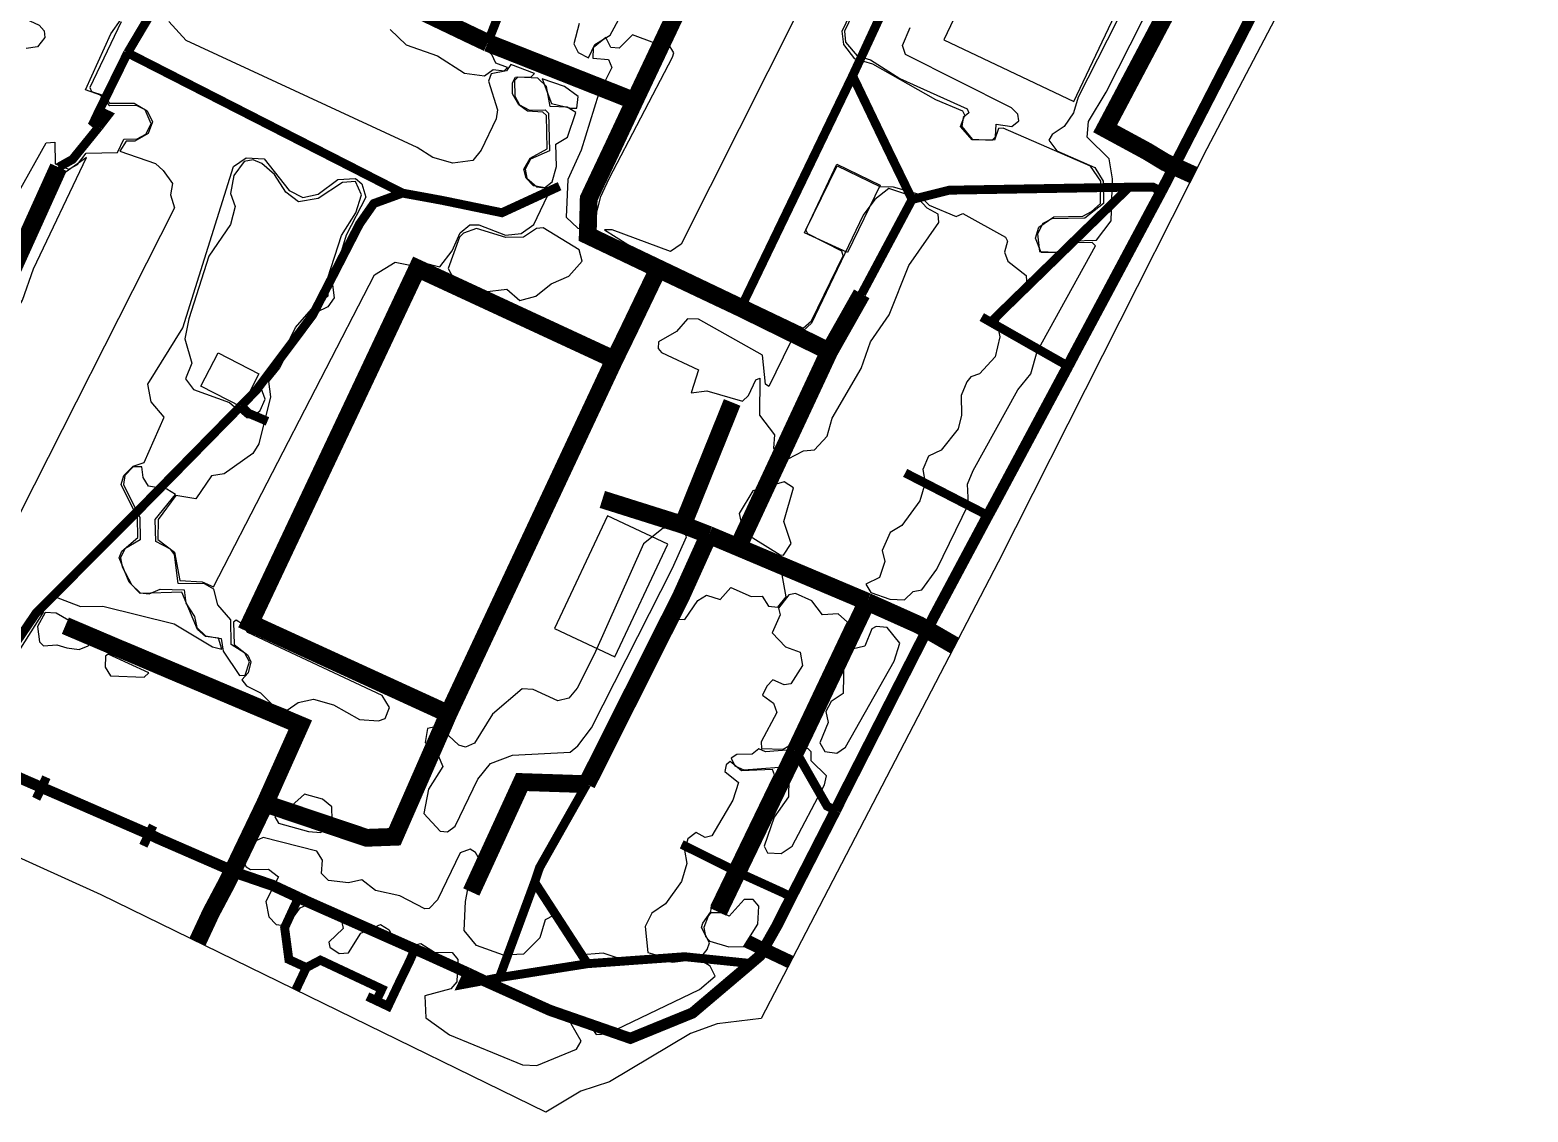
# Model space of a CAD drawing. Extents: x 1764 to 2708, y -3060 to -2272.
# Drawn here: x 2370.6 to 2708, y -3060.4 to -2816.8 of the extents above; entities that cross this region are included whole.
import ezdxf

# ---------------------------------------------------------------- set-up
doc = ezdxf.new("R2010")
doc.units = 0
for name, color, linetype in [('DOR_DOROZHKA', 30, 'CONTINUOUS'), ('DOR_LESTNICA', 1, 'CONTINUOUS'), ('DOR_PEREHOD', 2, 'CONTINUOUS'), ('DOR_PROEZD', 9, 'CONTINUOUS'), ('DOR_TROTUAR', 8, 'CONTINUOUS'), ('GRANICA_UCHASTKA', 3, 'CONTINUOUS'), ('PL_DETSKAYA', 3, 'CONTINUOUS'), ('PL_SOBAKI', 3, 'CONTINUOUS'), ('ZEL_DEREVYA', 94, 'CONTINUOUS'), ('ZEL_TRAVA', 82, 'CONTINUOUS')]:
    doc.layers.add(name, color=color, linetype=linetype)

msp = doc.modelspace()

# ---------------------------------------------------------------- linework, layer by layer
at = {"layer": 'DOR_DOROZHKA', "const_width": 2}
for points in [[(2555.902, -2827.145), (2588.215, -2757.51)], [(2462.228, -2770.438), (2478.631, -2807.203), (2473.699, -2819.716)], [(2392.605, -2821.968), (2411.334, -2790.447)], [(2386.183, -2835.014), (2392.605, -2821.968)], [(2392.605, -2821.968), (2454.519, -2853.548)], [(2530.718, -2879.416), (2555.902, -2827.145)], [(2555.902, -2827.145), (2563.97, -2843.979), (2569.31, -2854.97)], [(2386.183, -2835.014), (2384.939, -2837.642), (2386.161, -2838.616)], [(2454.519, -2853.548), (2463.359, -2855.158), (2476.926, -2857.966), (2489.904, -2851.983)], [(2418.135, -2901.459), (2421.562, -2897.983), (2434.301, -2880.999), (2444.863, -2860.46), (2448.066, -2855.888), (2454.519, -2853.548)], [(2557.963, -2876.226), (2569.31, -2854.97)], [(2569.31, -2854.97), (2577.669, -2852.888), (2618.176, -2852.213)], [(2587.016, -2882.602), (2618.176, -2852.213)], [(2618.176, -2852.213), (2623.579, -2852.196), (2625.4, -2853.157)], [(2584.99, -2881.445), (2587.016, -2882.602)], [(2587.016, -2882.602), (2602.616, -2891.47), (2604.437, -2892.431)], [(2352.758, -2978.211), (2357.375, -2969.606), (2372.017, -2948.079), (2394.052, -2925.992), (2417.45, -2902.174), (2418.135, -2901.459)], [(2418.135, -2901.459), (2419.872, -2903.122), (2424.113, -2904.931)], [(2567.739, -2916.536), (2584.534, -2925.178), (2586.356, -2926.139)], [(2543.079, -2979.201), (2550.15, -2991.555), (2552.071, -2992.514)], [(2373.267, -2987.372), (2374.317, -2985.049)], [(2484.285, -3008.686), (2485.414, -3005.36), (2496.015, -2986.621)], [(2372.021, -2989.901), (2373.267, -2987.372)], [(2397.406, -2997.857), (2398.365, -2995.935)], [(2396.162, -3000.485), (2397.406, -2997.857)], [(2517.418, -3000.166), (2529.959, -3006.399)], [(2529.959, -3006.399), (2540.266, -3011.079), (2542.088, -3012.04)], [(2476.345, -3030.169), (2484.285, -3008.686)], [(2484.285, -3008.686), (2496.188, -3027.039)], [(2431.132, -3012.136), (2429.888, -3014.764), (2427.976, -3018.908), (2428.932, -3026.091), (2432.873, -3027.906)], [(2448.643, -3035.37), (2451.271, -3036.614), (2453.854, -3031.155), (2456.153, -3026.403), (2457.297, -3023.777)], [(2476.345, -3030.169), (2496.188, -3027.039)], [(2496.188, -3027.039), (2518.065, -3025.466), (2531.803, -3026.87), (2532.318, -3027.559)], [(2430.481, -3032.961), (2432.873, -3027.906)], [(2472.858, -3030.845), (2467.975, -3031.75), (2469.218, -3029.122)], [(2472.858, -3030.845), (2476.345, -3030.169)], [(2446.621, -3034.413), (2448.643, -3035.37)]]:
    msp.add_lwpolyline(points, dxfattribs=at)
at = {"layer": 'DOR_LESTNICA', "const_width": 2}
for points in [[(2386.161, -2838.616), (2388.205, -2835.971), (2386.183, -2835.014)], [(2377.053, -2847.718), (2380.216, -2845.948), (2386.161, -2838.616)], [(2432.873, -3027.906), (2436.039, -3026.237), (2449.886, -3032.742), (2448.643, -3035.37)]]:
    msp.add_lwpolyline(points, dxfattribs=at)
at = {"layer": 'DOR_PEREHOD', "const_width": 3}
for points in [[(2532.097, -3021.961), (2535.838, -3023.781)], [(2535.838, -3023.781), (2541.903, -3026.651)]]:
    msp.add_lwpolyline(points, dxfattribs=at)
at = {"layer": 'DOR_PROEZD', "const_width": 4}
for points in [[(2506.799, -2832.808), (2511.2, -2823.508), (2521.151, -2802.482), (2531.294, -2781.052), (2540.862, -2760.835), (2550.048, -2741.426), (2559.234, -2722.018), (2563.924, -2712.211)], [(2639.674, -2777.51), (2638.052, -2781.147), (2637.225, -2784.566), (2638.207, -2788.347), (2637.589, -2792.162), (2612.788, -2839.022), (2622.203, -2844.122), (2626.36, -2846.633), (2628.279, -2847.492)], [(2429.619, -2798.557), (2449.84, -2808.325), (2470.262, -2818.089), (2473.699, -2819.716)], [(2473.699, -2819.716), (2506.799, -2832.808)], [(2512.118, -2870.613), (2496.246, -2863.052), (2496.467, -2854.743), (2502.017, -2843.017), (2506.799, -2832.808)], [(2364.446, -2875.504), (2366.262, -2871.563), (2377.053, -2847.718)], [(2628.279, -2847.492), (2632.725, -2849.497)], [(2464.856, -2970.786), (2420.191, -2950.34), (2457.887, -2870.484), (2502.254, -2891.037)], [(2502.254, -2891.037), (2505.32, -2884.767), (2512.118, -2870.613)], [(2512.118, -2870.613), (2530.718, -2879.416)], [(2550.639, -2889.191), (2557.963, -2876.226)], [(2530.718, -2879.416), (2550.639, -2889.191)], [(2530.08, -2933.258), (2550.639, -2889.191)], [(2464.856, -2970.786), (2502.254, -2891.037)], [(2517.665, -2928.223), (2528.776, -2900.669)], [(2499.532, -2922.512), (2517.665, -2928.223)], [(2496.015, -2986.621), (2517.311, -2944.239), (2523.517, -2930.498)], [(2517.665, -2928.223), (2523.517, -2930.498)], [(2523.517, -2930.498), (2530.08, -2933.258)], [(2530.08, -2933.258), (2559.16, -2945.536)], [(2543.079, -2979.201), (2544.804, -2975.662), (2559.16, -2945.536)], [(2559.16, -2945.536), (2570.88, -2950.786), (2572.704, -2951.847)], [(2378.583, -2950.939), (2390.902, -2956.175), (2393.426, -2957.221), (2414.126, -2965.979), (2431.493, -2973.308), (2423.571, -2990.988)], [(2572.704, -2951.847), (2578.884, -2955.415)], [(2423.571, -2990.988), (2446.45, -2998.698), (2452.748, -2998.462), (2463.236, -2974.523), (2464.856, -2970.786)], [(2529.959, -3006.399), (2543.079, -2979.201)], [(2470.025, -3010.895), (2481.397, -2986.137), (2496.015, -2986.621)], [(2416.295, -3006.153), (2423.571, -2990.988)], [(2408.336, -3022.133), (2411.395, -3015.564), (2415.049, -3008.681), (2416.295, -3006.153)], [(2525.652, -3015.396), (2529.959, -3006.399)]]:
    msp.add_lwpolyline(points, dxfattribs=at)
at = {"layer": 'DOR_TROTUAR', "const_width": 2.5}
for points in [[(2628.279, -2847.492), (2629.625, -2844.962), (2659.391, -2787.089)], [(2625.4, -2853.157), (2626.842, -2850.425), (2628.279, -2847.492)], [(2604.437, -2892.431), (2605.879, -2889.698), (2625.4, -2853.157)], [(2586.356, -2926.139), (2587.8, -2923.506), (2604.437, -2892.431)], [(2572.704, -2951.847), (2574.143, -2949.014), (2586.356, -2926.139)], [(2552.071, -2992.514), (2553.413, -2989.784), (2572.704, -2951.847)], [(2352.758, -2978.211), (2361.145, -2982.031), (2369.53, -2985.752), (2373.267, -2987.372)], [(2373.267, -2987.372), (2375.286, -2988.229), (2397.406, -2997.857)], [(2542.088, -3012.04), (2543.432, -3009.409), (2552.071, -2992.514)], [(2397.406, -2997.857), (2397.91, -2998.046), (2399.427, -2998.814), (2416.295, -3006.153)], [(2416.295, -3006.153), (2418.314, -3007.01), (2425.169, -3009.363), (2431.132, -3012.136)], [(2431.132, -3012.136), (2433.153, -3013.093), (2457.297, -3023.777)], [(2535.838, -3023.781), (2538.826, -3018.514), (2542.088, -3012.04)], [(2457.297, -3023.777), (2459.316, -3024.634), (2469.218, -3029.122)], [(2532.318, -3027.559), (2535.068, -3025.198), (2535.838, -3023.781)], [(2472.858, -3030.845), (2487.71, -3037.527), (2505.855, -3043.839), (2519.84, -3038.134), (2532.318, -3027.559)], [(2469.218, -3029.122), (2471.24, -3030.079), (2472.858, -3030.845)]]:
    msp.add_lwpolyline(points, dxfattribs=at)
at = {"layer": 'GRANICA_UCHASTKA'}
msp.add_lwpolyline([(2323.688, -2481.651), (2371.295, -2508.637), (2415.903, -2535.687), (2541.455, -2604.512), (2624.508, -2651.243), (2639.214, -2660.43), (2673.094, -2677.207), (2708.028, -2696.463), (2707.168, -2702.985), (2704.82, -2710.039), (2689.478, -2740.886), (2635.668, -2843.602), (2588.653, -2936.666), (2535.342, -3039.371), (2525.363, -3040.587), (2519.406, -3042.717), (2501.132, -3053.617), (2494.675, -3055.757), (2486.772, -3060.431), (2386.664, -3011.567), (2312.904, -2978.142)], dxfattribs=at)
at = {"layer": 'PL_DETSKAYA'}
for points in [[(2552.35, -2847.034), (2562.075, -2851.782), (2554.772, -2866.894), (2545.041, -2862.502)], [(2412.995, -2889.537), (2422.179, -2894.253), (2420.141, -2898.207), (2418.323, -2901.737), (2409.139, -2897.021)], [(2488.781, -2951.589), (2502.343, -2957.95), (2514.281, -2932.593), (2500.72, -2926.232)]]:
    msp.add_lwpolyline(points, close=True, dxfattribs=at)
at = {"layer": 'PL_SOBAKI'}
msp.add_lwpolyline([(2605.727, -2832.909), (2632.79, -2775.958), (2603.521, -2762.113), (2601.445, -2766.478), (2576.457, -2819.053)], close=True, dxfattribs=at)
at = {"layer": 'ZEL_DEREVYA'}
for points in [[(2580.221, -2762.507), (2554.053, -2817.101), (2554.274, -2819.597), (2556.924, -2822.625), (2559.946, -2823.56), (2566.54, -2827.753), (2581.696, -2834.596), (2582.091, -2835.505), (2580.82, -2836.533), (2580.53, -2838.54), (2582.843, -2841.409), (2587.351, -2841.645), (2588.085, -2840.878), (2588.273, -2837.998), (2591.786, -2838.547), (2593.343, -2837.263), (2593.144, -2835.766), (2591.696, -2834.38), (2567.798, -2822.307), (2567.13, -2820.32), (2568.877, -2816.28)], [(2630.565, -2784.932), (2606.735, -2831.971), (2605.644, -2835.496), (2603.542, -2838.543), (2600.83, -2840.353), (2600.107, -2841.619), (2601.909, -2843.998), (2610.495, -2847.773), (2612.313, -2850.86), (2612.421, -2855.861), (2608.241, -2859.203), (2600.741, -2859.365), (2598.762, -2860.408), (2597.561, -2862.685), (2598.022, -2866.677), (2601.903, -2866.844), (2605.349, -2864.268), (2610.849, -2864.149), (2614.174, -2859.825), (2614.469, -2850.314), (2613.705, -2845.828), (2608.763, -2840.932), (2609.021, -2837.424), (2613.048, -2830.834), (2637.356, -2782.784)], [(2367.912, -2853.64), (2374.252, -2842.247), (2376.25, -2842.079), (2376.272, -2846.956), (2379.382, -2848.139), (2381.361, -2847.096), (2383.307, -2844.553), (2390.307, -2844.401), (2391.743, -2841.369), (2394.743, -2841.304), (2396.721, -2840.261), (2397.923, -2837.983), (2396.602, -2834.76), (2394.581, -2833.803), (2388.58, -2833.933), (2386.526, -2831.476), (2383.124, -2830.299), (2388.813, -2817.67), (2391.159, -2814.367)], [(2369.647, -2814.332), (2372.68, -2815.767), (2373.79, -2816.994), (2373.989, -2818.49), (2372.284, -2820.611), (2369.791, -2820.999)], [(2451.742, -2816.727), (2455.318, -2820.151), (2462.376, -2822.667), (2468.462, -2826.538), (2472.977, -2827.107), (2474.948, -2825.73), (2477.456, -2826.01), (2478.19, -2825.243), (2475.543, -2824.3), (2474.625, -2822.319), (2470.808, -2819.316), (2467.286, -2818.392), (2462.217, -2815.333)]]:
    msp.add_lwpolyline(points, dxfattribs=at)
for points in [[(2493.979, -2861.421), (2495.735, -2861.634), (2497.78, -2859.838), (2499.161, -2854.306), (2501.075, -2850.262), (2515.326, -2822.94), (2515.638, -2821.933), (2514.343, -2819.877), (2511.339, -2819.775), (2506.295, -2817.883), (2503.36, -2820.948), (2501.479, -2820.738), (2500.306, -2818.512), (2497.438, -2820.825), (2497.406, -2823.202), (2500.914, -2823.502), (2501.702, -2825.236), (2498.665, -2831.304), (2494.768, -2843.895), (2491.741, -2850.464), (2491.425, -2858.975)], [(2484.773, -2852.115), (2486.529, -2852.328), (2488.252, -2851.04), (2489.176, -2847.518), (2489.068, -2842.518), (2491.703, -2840.96), (2493.584, -2835.416), (2491.64, -2834.208), (2487.76, -2834.041), (2486.954, -2829.556), (2484.996, -2827.681), (2480.488, -2827.445), (2479.754, -2828.211), (2479.83, -2831.711), (2480.873, -2833.69), (2483.151, -2834.891), (2486.651, -2834.816), (2487.417, -2835.55), (2487.601, -2844.05), (2483.388, -2845.892), (2482.187, -2848.169), (2482.563, -2850.162)], [(2419.486, -2904.052), (2420.613, -2904.111), (2422.495, -2902.487), (2423.608, -2899.961), (2422.72, -2897.479), (2423.032, -2896.472), (2426.758, -2891.389), (2430.429, -2883.805), (2435.066, -2878.453), (2437.778, -2876.643), (2437.692, -2872.643), (2440.82, -2863.07), (2444.046, -2857.998), (2445.293, -2853.969), (2443.976, -2850.912), (2440.979, -2851.144), (2435.555, -2854.763), (2431.069, -2855.527), (2428.27, -2853.336), (2425.684, -2849.39), (2422.878, -2846.866), (2420.859, -2846.076), (2418.867, -2846.452), (2416.516, -2849.588), (2415.769, -2853.606), (2416.834, -2856.585), (2415.754, -2860.61), (2410.905, -2867.719), (2406.374, -2881.824), (2405.471, -2886.346), (2407.09, -2891.814), (2405.666, -2895.346), (2407.468, -2897.725), (2415.537, -2900.719)], [(2539.241, -2912.971), (2541.375, -2913.342), (2544.839, -2911.599), (2547.336, -2911.379), (2550.186, -2908.232), (2551.266, -2904.207), (2557.862, -2893.058), (2559.9, -2887.011), (2564.103, -2880.917), (2568.533, -2869.816), (2575.328, -2860.164), (2575.204, -2858.291), (2572.674, -2856.97), (2570.624, -2854.679), (2564.073, -2852.486), (2560.875, -2854.973), (2558.284, -2858.531), (2546.635, -2882.795), (2541.812, -2887.277), (2537.022, -2897.094), (2536.259, -2896.527), (2535.619, -2890.037), (2521.186, -2881.928), (2518.682, -2881.815), (2516.244, -2884.703), (2512.209, -2887.041), (2512.074, -2888.545), (2512.844, -2889.445), (2521.183, -2893.351), (2519.543, -2898.514), (2523.036, -2898.063), (2531.09, -2900.39), (2532.48, -2899.11), (2534.071, -2895.573), (2534.98, -2895.179), (2534.91, -2903.56), (2538.341, -2907.988), (2538.073, -2910.995)], [(2480.949, -2877.711), (2484.554, -2876.716), (2487.997, -2873.974), (2491.961, -2872.221), (2494.975, -2868.904), (2494.334, -2866.291), (2486.223, -2861.339), (2484.727, -2861.538), (2481.766, -2863.436), (2477.766, -2863.523), (2471.219, -2861.496), (2468.24, -2862.561), (2467.343, -2863.498), (2464.828, -2870.556), (2465.957, -2872.657), (2473.029, -2875.798), (2478.018, -2875.19)], [(2417.78, -2962.12), (2419.114, -2962.091), (2420.049, -2959.069), (2419.006, -2957.09), (2415.962, -2955.155), (2415.844, -2949.655), (2412.935, -2946.216), (2412.026, -2942.734), (2409.915, -2941.529), (2404.034, -2941.406), (2403.185, -2934.921), (2402.242, -2933.69), (2398.954, -2932.01), (2398.846, -2927.01), (2403.394, -2921.409), (2401.45, -2920.2), (2397.309, -2919.539), (2396.14, -2917.564), (2395.839, -2915.194), (2393.838, -2915.195), (2391.963, -2917.154), (2391.672, -2919.161), (2395.335, -2926.586), (2395.443, -2931.586), (2391.986, -2933.662), (2391.029, -2935.683), (2391.406, -2937.676), (2393.492, -2941.633), (2395.45, -2943.509), (2397.458, -2943.799), (2399.936, -2942.745), (2405.317, -2942.879), (2405.757, -2945.871), (2407.655, -2948.831), (2408.209, -2951.321), (2410.167, -2953.196), (2413.683, -2953.829), (2414.161, -2956.695)], [(2539.591, -2934.975), (2540.344, -2935.084), (2542.037, -2932.421), (2540.429, -2927.453), (2542.601, -2919.902), (2540.487, -2918.53), (2533.403, -2920.601), (2530.386, -2925.669), (2531.225, -2929.778)], [(2463.019, -2997.161), (2464.65, -2997.376), (2466.373, -2996.088), (2471.48, -2985.472), (2474.323, -2981.992), (2479.283, -2980.051), (2492.277, -2979.437), (2493.996, -2977.982), (2497.077, -2973.913), (2515.311, -2938.001), (2518.493, -2930.928), (2517.705, -2929.194), (2513.198, -2928.958), (2508.772, -2932.514), (2497.72, -2957.391), (2493.882, -2964.978), (2492.014, -2967.269), (2489.525, -2967.823), (2483.967, -2965.275), (2481.463, -2965.163), (2474.833, -2970.892), (2470.722, -2977.401), (2468.739, -2978.278), (2467.229, -2977.81), (2462.635, -2973.574), (2460.144, -2974.086), (2459.629, -2977.224), (2462.527, -2980.163), (2463.581, -2982.641), (2460.355, -2987.714), (2459.308, -2993.239)], [(2515.517, -2949.502), (2518.144, -2949.529), (2521.055, -2945.297), (2523.029, -2944.087), (2526.051, -2945.023), (2528.494, -2942.302), (2533.041, -2944.371), (2535.541, -2944.317), (2536.965, -2946.538), (2539.095, -2946.742), (2540.963, -2944.45), (2540.064, -2939.467), (2527.278, -2932.323), (2522.752, -2931.253), (2515.139, -2945.508), (2514.537, -2948.523)], [(2378.96, -2955.955), (2381.72, -2956.312), (2383.702, -2955.435), (2384.762, -2954.329), (2384.729, -2952.828), (2376.539, -2948.086), (2374.035, -2947.974), (2372.352, -2951.095), (2372.761, -2954.588), (2373.697, -2955.485), (2376.694, -2955.253)], [(2549.678, -2979.28), (2552.313, -2979.64), (2554.285, -2978.305), (2565.289, -2958.932), (2566.536, -2954.903), (2563.708, -2951.379), (2561.201, -2951.1), (2560.212, -2951.622), (2558.671, -2955.574), (2555.809, -2956.219), (2553.933, -2958.177), (2553.773, -2966.185), (2551.06, -2967.994), (2549.859, -2970.272), (2550.413, -2972.761), (2548.51, -2977.304)], [(2536.705, -3002.072), (2539.794, -3002.256), (2542.259, -3000.577), (2549.549, -2986.787), (2550.006, -2984.776), (2546.596, -2981.348), (2546.553, -2979.348), (2545.787, -2978.614), (2536.297, -2979.319), (2534.783, -2978.685), (2533.308, -2979.884), (2529.808, -2979.96), (2528.574, -2980.737), (2529.362, -2982.471), (2531.383, -2983.427), (2539.373, -2982.755), (2541.516, -2985.46), (2541.436, -2989.464), (2538.199, -2994.036), (2536.006, -3000.587)], [(2433.382, -2997.301), (2436.137, -2997.492), (2438.661, -2994.686), (2438.597, -2991.686), (2436.475, -2989.98), (2432.45, -2988.9), (2429.504, -2991.465), (2426.521, -2992.322), (2425.806, -2993.963), (2426.586, -2995.363)], [(2481.54, -3049.789), (2484.796, -3049.968), (2493.721, -3046.274), (2494.766, -3044.5), (2492.513, -3040.547), (2493.562, -3038.94), (2495.57, -3039.23), (2498.153, -3043.01), (2500.649, -3042.789), (2521.445, -3032.835), (2524.966, -3029.84), (2523.834, -3027.614), (2521.297, -3026.001), (2515.312, -3026.797), (2509.786, -3025.749), (2506.811, -3026.981), (2499.757, -3024.632), (2494.264, -3025.084), (2490.737, -3020.074), (2490.516, -3017.578), (2488.569, -3016.203), (2486.672, -3017.161), (2485.425, -3021.19), (2481.752, -3024.854), (2477.255, -3025.118), (2471.205, -3022.914), (2468.381, -3019.557), (2468.74, -3013.046), (2469.487, -3009.028), (2472.912, -3005.452), (2471.003, -3001.991), (2469.736, -3001.268), (2467.502, -3002.067), (2462.396, -3012.683), (2460.52, -3014.641), (2459.52, -3014.662), (2453.955, -3011.781), (2448.426, -3010.566), (2445.372, -3008.131), (2442.386, -3008.863), (2437.871, -3008.293), (2436.254, -3006.744), (2436.522, -3003.737), (2435.227, -3001.68), (2423.155, -2998.606), (2420.182, -2999.963), (2418.511, -3003.626), (2419.296, -3005.234), (2420.309, -3005.838), (2424.309, -3005.751), (2426.597, -3007.453), (2423.716, -3013.018), (2424.458, -3016.504), (2426.08, -3018.22), (2428.587, -3018.499), (2431.501, -3014.434), (2433.483, -3013.557), (2438.519, -3015.116), (2440.637, -3016.655), (2441.191, -3019.144), (2437.922, -3022.216), (2438.196, -3023.336), (2440.228, -3024.751), (2442.351, -3024.622), (2445.131, -3020.143), (2449.592, -3018.212), (2451.536, -3019.421), (2453.196, -3022.97), (2455.204, -3023.26), (2458.69, -3022.518), (2461.733, -3024.453), (2465.737, -3024.533), (2467.021, -3026.09), (2466.796, -3031.097), (2465.413, -3032.711), (2459.527, -3034.256), (2459.801, -3039.252), (2465.136, -3043.056)], [(2527.992, -3023.272), (2531.367, -3023.199), (2534.551, -3018.127), (2534.798, -3014.12), (2533.514, -3012.563), (2531.514, -3012.607), (2528.093, -3016.349), (2526.575, -3015.548), (2524.074, -3015.602), (2523.341, -3016.368), (2522.395, -3018.89), (2522.771, -3020.883), (2523.711, -3021.947)]]:
    msp.add_lwpolyline(points, close=True, dxfattribs=at)
at = {"layer": 'ZEL_TRAVA'}
for points in [[(2582.472, -2735.444), (2517.32, -2865.044), (2514.855, -2866.723), (2501.742, -2861.837), (2499.99, -2861.792), (2505.314, -2865.095), (2544.742, -2883.92), (2546.624, -2882.295), (2553.811, -2867.633), (2553.498, -2866.639), (2545.783, -2862.678), (2545.348, -2861.812), (2552.457, -2847.401), (2562.062, -2852.03), (2565.066, -2852.131), (2570.602, -2853.679), (2573.16, -2856.292), (2579.218, -2858.829), (2580.703, -2858.13), (2590.324, -2863.467), (2590.759, -2864.333), (2590.147, -2866.847), (2590.857, -2868.833), (2595.013, -2872.12), (2595.153, -2874.744), (2593.118, -2877.039), (2591.133, -2877.749), (2590.239, -2878.852), (2588.492, -2882.892), (2589.057, -2885.881), (2587.988, -2890.406), (2584.485, -2894.234), (2582.499, -2894.944), (2581.606, -2896.047), (2580.337, -2899.076), (2580.435, -2903.576), (2579.666, -2906.595), (2575.852, -2911.43), (2572.962, -2912.743), (2571.693, -2915.772), (2572.258, -2918.761), (2571.011, -2922.79), (2566.963, -2928.38), (2564.329, -2929.938), (2562.582, -2933.978), (2563.136, -2936.467), (2561.964, -2940.119), (2558.91, -2941.561), (2560.035, -2943.455), (2564.32, -2944.946), (2567.575, -2945.126), (2569.536, -2943.249), (2571.529, -2942.873), (2574.846, -2938.215), (2582.034, -2923.552), (2581.77, -2919.056), (2583.038, -2916.027), (2593.15, -2897.799), (2596.074, -2894.234), (2597.467, -2889.201), (2610.626, -2865.404), (2609.86, -2864.671), (2605.86, -2864.757), (2601.906, -2867.01), (2598.402, -2866.919), (2597.082, -2863.696), (2597.862, -2861.178), (2601.23, -2858.854), (2607.73, -2858.714), (2609.709, -2857.67), (2611.754, -2855.875), (2611.813, -2850.871), (2609.489, -2847.503), (2589.793, -2838.924), (2588.794, -2838.987), (2587.851, -2841.634), (2582.847, -2841.575), (2580.197, -2838.548), (2581.143, -2836.026), (2580.706, -2835.118), (2574.649, -2832.581), (2560.468, -2824.55), (2556.439, -2823.303), (2553.952, -2820.105), (2553.553, -2817.112), (2579.721, -2762.518)], [(2494.319, -2815.39), (2493.082, -2819.919), (2494.126, -2821.898), (2496.403, -2823.099), (2497.838, -2820.066), (2501.295, -2817.991), (2503.62, -2813.688)], [(2361.686, -2966.833), (2373.621, -2948.066), (2374.233, -2945.551), (2375.956, -2944.263), (2382.011, -2946.634), (2387.011, -2946.526), (2403.106, -2950.514), (2411.721, -2955.664), (2413.859, -2956.201), (2413.055, -2953.717), (2410.171, -2953.363), (2408.386, -2951.817), (2404.828, -2943.39), (2395.454, -2943.675), (2392.981, -2941.144), (2390.696, -2935.691), (2391.33, -2934.176), (2394.932, -2931.097), (2394.835, -2926.597), (2391.172, -2919.172), (2391.796, -2917.157), (2393.834, -2915.029), (2396.317, -2914.183), (2400.849, -2903.955), (2397.94, -2900.516), (2397.187, -2896.53), (2405.084, -2883.853), (2416.473, -2847.588), (2419.349, -2845.608), (2423.356, -2845.855), (2429.012, -2852.945), (2432.047, -2854.505), (2435.533, -2853.763), (2439.965, -2850.499), (2443.962, -2850.246), (2445.364, -2851.466), (2446.304, -2854.447), (2441.82, -2863.049), (2438.714, -2873.621), (2439.123, -2877.114), (2437.707, -2879.146), (2435.109, -2880.453), (2431.429, -2883.784), (2426.79, -2892.889), (2424.355, -2895.943), (2424.764, -2899.436), (2422.157, -2909.998), (2420.786, -2912.154), (2414.382, -2916.753), (2411.516, -2917.231), (2408.001, -2922.393), (2403.483, -2921.657), (2399.512, -2926.996), (2399.443, -2931.5), (2403.175, -2934.421), (2404.396, -2940.772), (2409.404, -2941.039), (2411.93, -2942.152), (2448.182, -2871.916), (2452.873, -2869.063), (2457.394, -2869.966), (2459.38, -2869.256), (2462.902, -2870.18), (2465.741, -2866.534), (2467.488, -2862.494), (2469.701, -2860.695), (2471.701, -2860.652), (2477.755, -2863.023), (2481.248, -2862.614), (2484.124, -2860.634), (2487.909, -2852.548), (2484.018, -2851.882), (2482.397, -2850.166), (2481.853, -2848.176), (2483.258, -2845.645), (2487.09, -2843.561), (2486.928, -2836.06), (2486.161, -2835.327), (2482.654, -2835.069), (2480.707, -2833.694), (2479.319, -2831.222), (2479.265, -2828.722), (2479.988, -2827.456), (2483.488, -2827.38), (2484.222, -2826.614), (2478.926, -2824.602), (2477.956, -2825.999), (2474.469, -2826.7), (2473.921, -2828.337), (2475.895, -2834.798), (2475.605, -2836.805), (2472.256, -2843.881), (2470.387, -2846.173), (2465.898, -2846.77), (2461.369, -2845.534), (2457.818, -2843.276), (2405.772, -2819.221), (2401.926, -2814.885)], [(2391.173, -2814.992), (2384.072, -2829.778), (2384.507, -2830.644), (2387.026, -2831.465), (2388.566, -2833.266), (2394.07, -2833.314), (2397.025, -2835.001), (2398.245, -2837.476), (2397.219, -2840.125), (2394.254, -2841.815), (2392.253, -2841.858), (2390.885, -2844.139), (2398.865, -2846.884), (2400.65, -2848.43), (2402.715, -2851.387), (2402.269, -2853.898), (2403.167, -2856.88), (2365.264, -2931.738)]]:
    msp.add_lwpolyline(points, dxfattribs=at)
for points in [[(2492.521, -2834.439), (2493.771, -2834.412), (2494.089, -2831.779), (2491.039, -2829.552), (2485.999, -2827.826), (2488.121, -2833.408)], [(2362.29, -2884.777), (2362.673, -2885.144), (2365.635, -2883.329), (2368.93, -2877.63), (2371.446, -2870.572), (2383.329, -2845.553), (2378.523, -2848.908)], [(2535.406, -2978.588), (2540.287, -2978.733), (2541.521, -2977.956), (2554.76, -2950.155), (2552.636, -2948.283), (2549.139, -2948.526), (2546.694, -2945.327), (2543.031, -2943.655), (2541.538, -2944.021), (2539.226, -2946.989), (2539.55, -2948.483), (2537.803, -2952.523), (2540.79, -2955.71), (2544.067, -2956.89), (2544.632, -2959.879), (2541.97, -2964.022), (2540.473, -2964.221), (2537.948, -2963.108), (2536.562, -2964.556), (2535.605, -2966.578), (2538.062, -2968.4), (2538.858, -2970.509), (2535.332, -2977.089)], [(2444.842, -2972.04), (2449.101, -2972.365), (2450.591, -2971.833), (2451.622, -2969.393), (2449.979, -2966.677), (2419.657, -2952.491), (2418.49, -2950.598), (2417.096, -2949.711), (2416.479, -2950.141), (2416.629, -2955.141), (2419.683, -2957.576), (2420.382, -2959.062), (2419.77, -2961.576), (2418.302, -2963.109), (2419.416, -2964.502), (2422.576, -2966.018), (2425.006, -2968.55), (2428.539, -2969.975), (2431.003, -2968.254), (2434.489, -2967.512), (2439.018, -2968.748)], [(2388.726, -2962.247), (2396.361, -2962.499), (2397.424, -2961.559), (2388.245, -2957.338), (2387.629, -2957.768), (2387.558, -2960.271)], [(2515.045, -3026.053), (2518.801, -3026.222), (2522.276, -3024.979), (2523.169, -3023.876), (2523.637, -3022.365), (2521.894, -3018.901), (2522.206, -3017.894), (2523.944, -3015.355), (2524.12, -3013.85), (2538.327, -2984.528), (2537.884, -2983.287), (2530.887, -2983.605), (2528.34, -2981.492), (2527.439, -2982.262), (2527.139, -2983.769), (2530.193, -2986.205), (2528.946, -2990.234), (2524.2, -2998.257), (2522.707, -2998.623), (2520.682, -2997.499), (2518.796, -2998.957), (2518.016, -3001.476), (2518.581, -3004.465), (2517.334, -3008.494), (2513.775, -3013.574), (2510.652, -3015.642), (2509.216, -3018.675), (2509.76, -3024.541)]]:
    msp.add_lwpolyline(points, close=True, dxfattribs=at)

doc.saveas('drawing.dxf')
